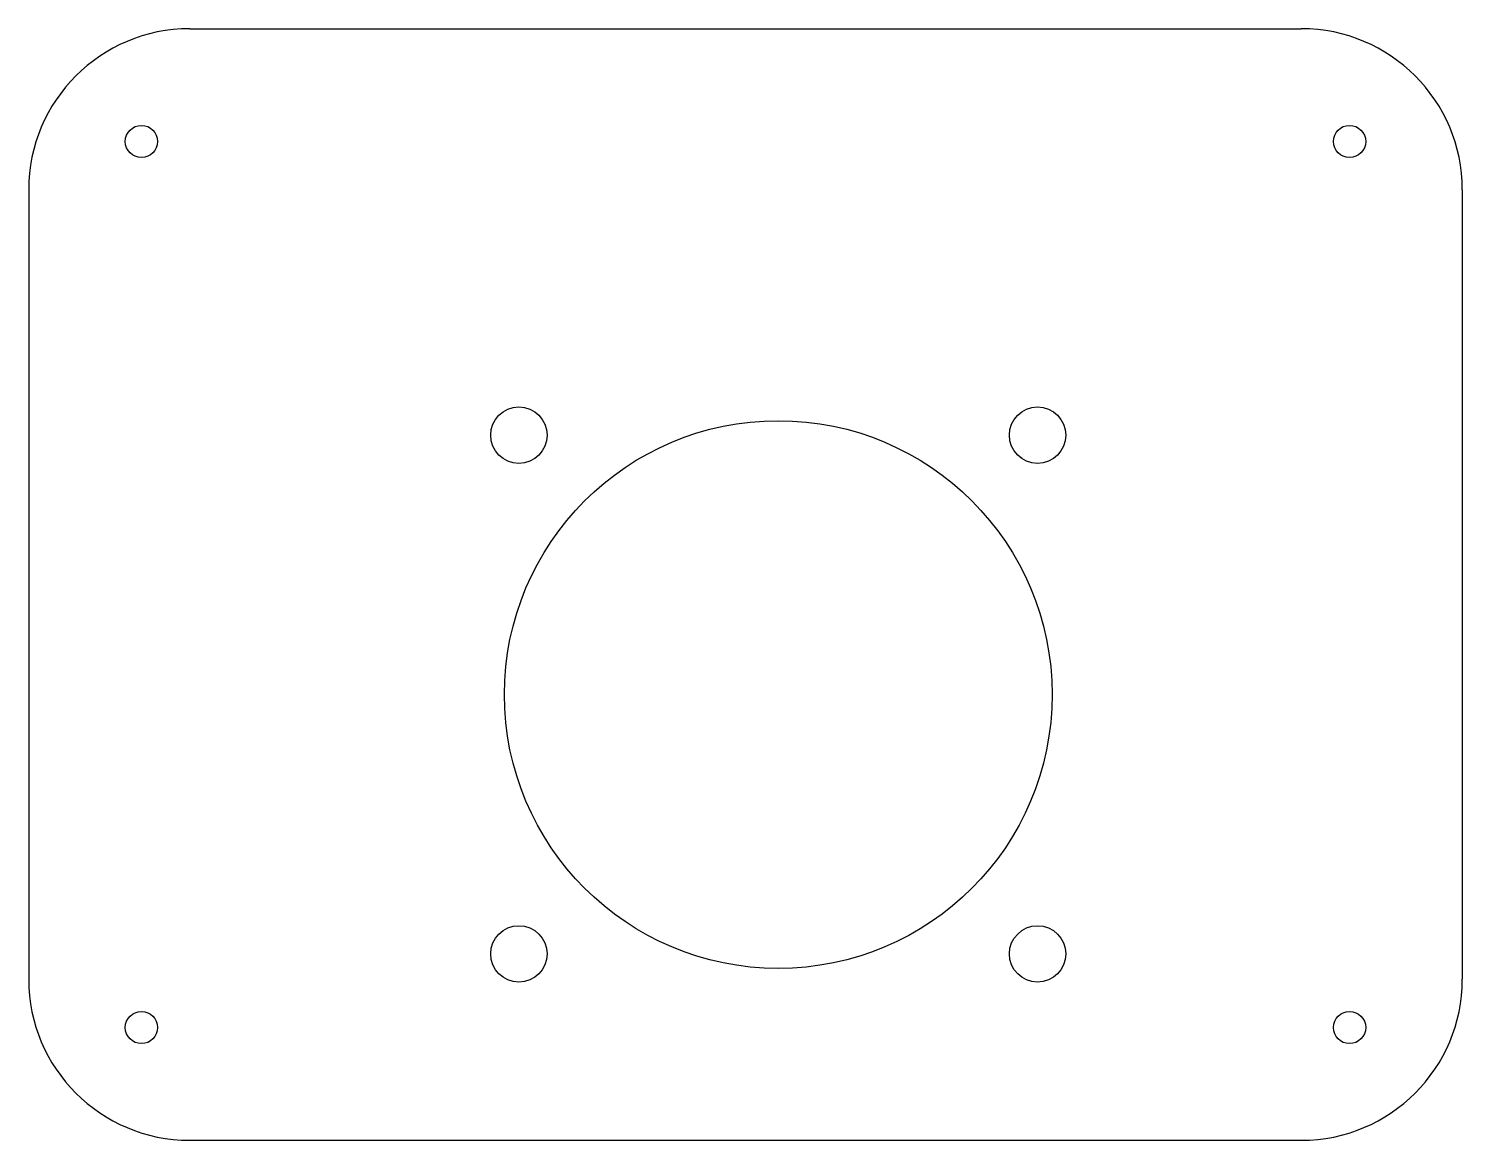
# Model space of a CAD drawing. Header units: millimetres. Extents: x 0 to 89, y -69 to 0.
import ezdxf

# ---------------------------------------------------------------- set-up
doc = ezdxf.new("R2010")
doc.units = ezdxf.units.MM

msp = doc.modelspace()

# ---------------------------------------------------------------- linework, layer by layer
at = {"color": 7, "linetype": 'Continuous', "lineweight": 25}
for p, q in [((10, 0), (79, 0)), ((0, -10), (0, -59)), ((89, -10), (89, -59)), ((10, -69), (79, -69))]:
    msp.add_line(p, q, dxfattribs=at)
for centre, radius in [((7, -7), 1), ((82, -7), 1), ((30.434, -25.231), 1.75), ((62.634, -25.231), 1.75), ((46.534, -41.331), 17), ((30.434, -57.431), 1.75), ((62.634, -57.431), 1.75), ((7, -62), 1), ((82, -62), 1)]:
    msp.add_circle(centre, radius, dxfattribs=at)
for centre, start, end in [((10, -10), 90, 180), ((79, -10), 0, 90), ((10, -59), 180, 270), ((79, -59), 270, 0)]:
    msp.add_arc(centre, 10, start, end, dxfattribs=at)

doc.saveas('drawing.dxf')
